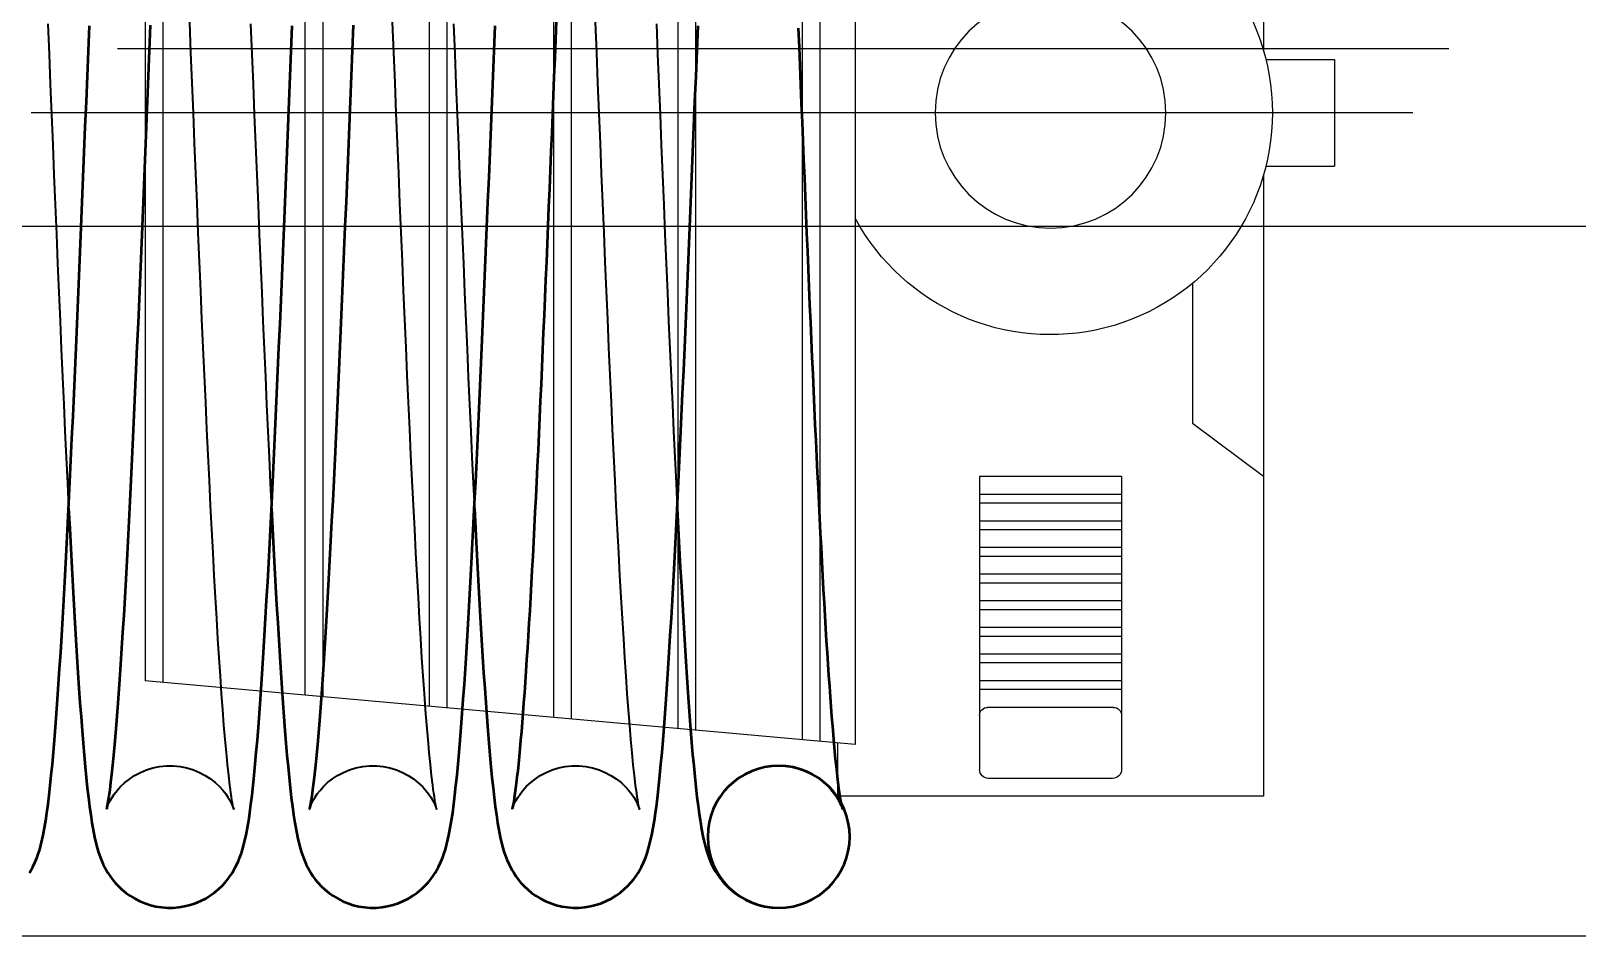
# Model space of a CAD drawing. Header units: millimetres. Extents: x 1448 to 104164, y -19509 to -89.
# Drawn here: x 24902.6 to 24989.7, y -3718 to -3667 of the extents above; entities that cross this region are included whole.
import ezdxf

# ---------------------------------------------------------------- set-up
doc = ezdxf.new("R2010")
doc.units = ezdxf.units.MM
doc.header["$LTSCALE"] = 60
doc.header["$MEASUREMENT"] = 0
doc.linetypes.add('CENTER', pattern=[2, 1.25, -0.25, 0.25, -0.25])
doc.linetypes.add('CENTERX2', pattern=[101.6, 63.5, -12.7, 12.7, -12.7])
doc.layers.get('0').update_dxf_attribs({"linetype": 'CONTINUOUS'})
doc.layers.add('cen', color=14, linetype='CONTINUOUS')
doc.layers.add('가려진 것(ISO)', color=7, linetype='CONTINUOUS', lineweight=35)
doc.layers.add('가시적인 것(ISO)', color=7, linetype='CONTINUOUS', lineweight=50)

# ---------------------------------------------------------------- blocks, each defined once
blk = doc.blocks.new('y')
at = {"color": 3}
for p, q in [((21501289.515, -50950085.349), (21501289.515, -50950120.349)), ((21501289.515, -50950085.349), (21501313.515, -50950085.349)), ((21501299.015, -50950085.349), (21501299.015, -50950111.602)), ((21501304.015, -50950085.349), (21501304.015, -50950111.602)), ((21501313.515, -50950085.349), (21501313.515, -50950088.349)), ((21501312.515, -50950088.26), (21501312.515, -50950159.439)), ((21501312.515, -50950088.26), (21501352.515, -50950091.849)), ((21501314.515, -50950088.439), (21501314.515, -50950159.26)), ((21501315.515, -50950088.529), (21501315.515, -50950159.17)), ((21501321.515, -50950089.067), (21501321.515, -50950158.631)), ((21501322.515, -50950089.157), (21501322.515, -50950158.542)), ((21501328.515, -50950089.696), (21501328.515, -50950158.003)), ((21501329.515, -50950089.785), (21501329.515, -50950157.913)), ((21501335.515, -50950090.324), (21501335.515, -50950157.375)), ((21501336.515, -50950090.413), (21501336.515, -50950157.285)), ((21501342.515, -50950090.952), (21501342.515, -50950156.747)), ((21501343.515, -50950091.042), (21501343.515, -50950156.657)), ((21501351.515, -50950091.76), (21501351.515, -50950155.939)), ((21501352.515, -50950091.849), (21501352.515, -50950155.849)), ((21501289.515, -50950103.349), (21501299.015, -50950111.602)), ((21501285.515, -50950120.849), (21501285.515, -50950126.849)), ((21501289.38, -50950120.849), (21501285.515, -50950120.849)), ((21501289.38, -50950126.849), (21501285.515, -50950126.849)), ((21501289.515, -50950127.349), (21501289.515, -50950162.349)), ((21501293.515, -50950133.454), (21501293.515, -50950141.349)), ((21501289.515, -50950144.349), (21501293.515, -50950141.349)), ((21501312.515, -50950159.439), (21501352.515, -50950155.849)), ((21501313.515, -50950159.349), (21501313.515, -50950162.349)), ((21501289.515, -50950162.349), (21501313.515, -50950162.349))]:
    blk.add_line(p, q, dxfattribs=at)
at = {"color": 1, "linetype": 'CENTERX2'}
blk.add_line((21501281.114, -50950123.849), (21501358.947, -50950123.849), dxfattribs=at)
at = {"color": 1}
for p, q in [((21501297.515, -50950144.349), (21501305.515, -50950144.349)), ((21501297.515, -50950144.349), (21501297.515, -50950160.849)), ((21501305.515, -50950144.349), (21501305.515, -50950160.849)), ((21501297.515, -50950145.349), (21501305.515, -50950145.349)), ((21501297.515, -50950145.849), (21501305.515, -50950145.849)), ((21501297.515, -50950146.849), (21501305.515, -50950146.849)), ((21501297.515, -50950147.349), (21501305.515, -50950147.349)), ((21501297.515, -50950148.349), (21501305.515, -50950148.349)), ((21501297.515, -50950148.849), (21501305.515, -50950148.849)), ((21501297.515, -50950149.849), (21501305.515, -50950149.849)), ((21501297.515, -50950150.349), (21501305.515, -50950150.349)), ((21501297.515, -50950151.349), (21501305.515, -50950151.349)), ((21501297.515, -50950151.849), (21501305.515, -50950151.849)), ((21501297.515, -50950152.849), (21501305.515, -50950152.849)), ((21501297.515, -50950153.349), (21501305.515, -50950153.349)), ((21501297.515, -50950154.349), (21501305.515, -50950154.349)), ((21501297.515, -50950154.849), (21501305.515, -50950154.849)), ((21501297.515, -50950155.849), (21501305.515, -50950155.849)), ((21501297.515, -50950156.349), (21501305.515, -50950156.349)), ((21501297.965, -50950157.349), (21501305.065, -50950157.349)), ((21501298.015, -50950161.349), (21501305.015, -50950161.349))]:
    blk.add_line(p, q, dxfattribs=at)
at = {"color": 3}
blk.add_circle((21501301.515, -50950123.849), 6.5, dxfattribs=at)
blk.add_arc((21501301.515, -50950123.849), 12.5, 28.35764, 331.64236, dxfattribs=at)
at = {"color": 1}
for centre, radius, start, end in [((21501297.965, -50950157.799), 0.45, 90, 180), ((21501305.065, -50950157.799), 0.45, 0, 90), ((21501298.015, -50950160.849), 0.5, 180, 270), ((21501305.015, -50950160.849), 0.5, 270, 0)]:
    blk.add_arc(centre, radius, start, end, dxfattribs=at)
blk = doc.blocks.new('토션스프링1234567')
at = {"layer": '가려진 것(ISO)', "flags": 128}
for points in [[(21462892.81, -50953003.351), (21462892.741, -50953005.058), (21462892.672, -50953006.761), (21462892.603, -50953008.464), (21462892.534, -50953010.165), (21462892.464, -50953011.859), (21462892.395, -50953013.543), (21462892.326, -50953015.213), (21462892.257, -50953016.865), (21462892.188, -50953018.497), (21462892.119, -50953020.105), (21462892.05, -50953021.691), (21462891.98, -50953023.256), (21462891.911, -50953024.796), (21462891.842, -50953026.308), (21462891.773, -50953027.788), (21462891.703, -50953029.235), (21462891.634, -50953030.644)], [(21462904.238, -50953003.351), (21462904.169, -50953005.058), (21462904.1, -50953006.761), (21462904.031, -50953008.464), (21462903.962, -50953010.165), (21462903.893, -50953011.859), (21462903.824, -50953013.543), (21462903.754, -50953015.213), (21462903.685, -50953016.865), (21462903.616, -50953018.497), (21462903.547, -50953020.105), (21462903.478, -50953021.691), (21462903.409, -50953023.256), (21462903.34, -50953024.796), (21462903.27, -50953026.308), (21462903.201, -50953027.788), (21462903.132, -50953029.235), (21462903.063, -50953030.644)], [(21462915.667, -50953003.351), (21462915.598, -50953005.058), (21462915.529, -50953006.761), (21462915.46, -50953008.464), (21462915.391, -50953010.165), (21462915.321, -50953011.859), (21462915.252, -50953013.543), (21462915.183, -50953015.213), (21462915.114, -50953016.865), (21462915.045, -50953018.497), (21462914.976, -50953020.105), (21462914.907, -50953021.691), (21462914.838, -50953023.256), (21462914.768, -50953024.796), (21462914.699, -50953026.308), (21462914.63, -50953027.788), (21462914.56, -50953029.235), (21462914.491, -50953030.644)], [(21462927.095, -50953003.351), (21462927.026, -50953005.058), (21462926.957, -50953006.761), (21462926.888, -50953008.464), (21462926.819, -50953010.165), (21462926.75, -50953011.859), (21462926.681, -50953013.543), (21462926.611, -50953015.213), (21462926.542, -50953016.865), (21462926.473, -50953018.497), (21462926.404, -50953020.105), (21462926.335, -50953021.691), (21462926.266, -50953023.256), (21462926.197, -50953024.796), (21462926.128, -50953026.308), (21462926.058, -50953027.788), (21462925.989, -50953029.235), (21462925.92, -50953030.644)], [(21462900.934, -50953047.609), (21462900.926, -50953047.584), (21462900.898, -50953047.502), (21462900.871, -50953047.434), (21462900.834, -50953047.345), (21462900.782, -50953047.233), (21462900.71, -50953047.097), (21462900.614, -50953046.936), (21462900.49, -50953046.752), (21462900.333, -50953046.548), (21462900.139, -50953046.333), (21462899.909, -50953046.115), (21462899.646, -50953045.905), (21462899.35, -50953045.71), (21462899.027, -50953045.537), (21462898.682, -50953045.393), (21462898.318, -50953045.281), (21462897.94, -50953045.205), (21462897.555, -50953045.165), (21462897.168, -50953045.163), (21462896.782, -50953045.201), (21462896.404, -50953045.275), (21462896.039, -50953045.384), (21462895.692, -50953045.527), (21462895.367, -50953045.699), (21462895.069, -50953045.892), (21462894.803, -50953046.102), (21462894.571, -50953046.32), (21462894.375, -50953046.536), (21462894.215, -50953046.74), (21462894.089, -50953046.926), (21462893.992, -50953047.089), (21462893.919, -50953047.227), (21462893.865, -50953047.339), (21462893.827, -50953047.429), (21462893.8, -50953047.498), (21462893.782, -50953047.549), (21462893.765, -50953047.603), (21462893.765, -50953047.604), (21462893.774, -50953047.565), (21462893.79, -50953047.49), (21462893.811, -50953047.383), (21462893.836, -50953047.249), (21462893.863, -50953047.091), (21462893.891, -50953046.911), (21462893.92, -50953046.709), (21462893.95, -50953046.487), (21462893.981, -50953046.245), (21462894.045, -50953045.704), (21462894.111, -50953045.094), (21462894.177, -50953044.418), (21462894.244, -50953043.677), (21462894.312, -50953042.872), (21462894.38, -50953042.008), (21462894.448, -50953041.086), (21462894.516, -50953040.109), (21462894.585, -50953039.08), (21462894.653, -50953037.997), (21462894.722, -50953036.861), (21462894.791, -50953035.676), (21462894.86, -50953034.442), (21462894.929, -50953033.165), (21462894.998, -50953031.845), (21462895.067, -50953030.487), (21462895.136, -50953029.093), (21462895.205, -50953027.661), (21462895.274, -50953026.192), (21462895.343, -50953024.687), (21462895.412, -50953023.152), (21462895.481, -50953021.589), (21462895.551, -50953020.001), (21462895.62, -50953018.393), (21462895.689, -50953016.767), (21462895.758, -50953015.123), (21462895.827, -50953013.46), (21462895.896, -50953011.78), (21462895.965, -50953010.087), (21462896.034, -50953008.385), (21462896.104, -50953006.677), (21462896.173, -50953004.968), (21462896.242, -50953003.26)], [(21462912.362, -50953047.609), (21462912.356, -50953047.585), (21462912.328, -50953047.501), (21462912.301, -50953047.432), (21462912.262, -50953047.343), (21462912.209, -50953047.231), (21462912.136, -50953047.093), (21462912.039, -50953046.93), (21462911.914, -50953046.745), (21462911.756, -50953046.542), (21462911.56, -50953046.326), (21462911.329, -50953046.108), (21462911.064, -50953045.898), (21462910.768, -50953045.704), (21462910.444, -50953045.532), (21462910.098, -50953045.389), (21462909.733, -50953045.278), (21462909.355, -50953045.202), (21462908.97, -50953045.164), (21462908.583, -50953045.164), (21462908.198, -50953045.203), (21462907.82, -50953045.278), (21462907.456, -50953045.389), (21462907.109, -50953045.533), (21462906.785, -50953045.705), (21462906.488, -50953045.899), (21462906.224, -50953046.109), (21462905.993, -50953046.327), (21462905.797, -50953046.543), (21462905.639, -50953046.746), (21462905.514, -50953046.931), (21462905.418, -50953047.094), (21462905.346, -50953047.231), (21462905.293, -50953047.343), (21462905.255, -50953047.432), (21462905.228, -50953047.5), (21462905.21, -50953047.55), (21462905.194, -50953047.603), (21462905.193, -50953047.604), (21462905.203, -50953047.564), (21462905.219, -50953047.488), (21462905.241, -50953047.381), (21462905.265, -50953047.246), (21462905.292, -50953047.089), (21462905.319, -50953046.908), (21462905.349, -50953046.706), (21462905.379, -50953046.483), (21462905.41, -50953046.241), (21462905.474, -50953045.7), (21462905.54, -50953045.09), (21462905.606, -50953044.413), (21462905.673, -50953043.671), (21462905.741, -50953042.867), (21462905.809, -50953042.002), (21462905.877, -50953041.08), (21462905.945, -50953040.103), (21462906.014, -50953039.074), (21462906.082, -50953037.99), (21462906.151, -50953036.854), (21462906.22, -50953035.668), (21462906.289, -50953034.435), (21462906.358, -50953033.157), (21462906.427, -50953031.839), (21462906.496, -50953030.482), (21462906.565, -50953029.088), (21462906.634, -50953027.655), (21462906.703, -50953026.184), (21462906.772, -50953024.679), (21462906.841, -50953023.144), (21462906.91, -50953021.581), (21462906.98, -50953019.995), (21462907.049, -50953018.388), (21462907.117, -50953016.764), (21462907.186, -50953015.118), (21462907.256, -50953013.454), (21462907.325, -50953011.773), (21462907.394, -50953010.08), (21462907.463, -50953008.378), (21462907.532, -50953006.672), (21462907.602, -50953004.964), (21462907.671, -50953003.259)], [(21462923.791, -50953047.609), (21462923.783, -50953047.584), (21462923.755, -50953047.502), (21462923.729, -50953047.433), (21462923.692, -50953047.344), (21462923.639, -50953047.232), (21462923.566, -50953047.096), (21462923.471, -50953046.935), (21462923.346, -50953046.749), (21462923.188, -50953046.546), (21462922.994, -50953046.331), (21462922.764, -50953046.113), (21462922.5, -50953045.903), (21462922.204, -50953045.708), (21462921.88, -50953045.536), (21462921.535, -50953045.392), (21462921.171, -50953045.28), (21462920.793, -50953045.204), (21462920.408, -50953045.164), (21462920.021, -50953045.164), (21462919.635, -50953045.201), (21462919.257, -50953045.276), (21462918.893, -50953045.386), (21462918.546, -50953045.529), (21462918.22, -50953045.701), (21462917.923, -50953045.894), (21462917.658, -50953046.104), (21462917.426, -50953046.322), (21462917.23, -50953046.538), (21462917.071, -50953046.742), (21462916.945, -50953046.927), (21462916.848, -50953047.091), (21462916.775, -50953047.228), (21462916.722, -50953047.34), (21462916.684, -50953047.43), (21462916.657, -50953047.499), (21462916.639, -50953047.549), (21462916.622, -50953047.603), (21462916.622, -50953047.604), (21462916.631, -50953047.564), (21462916.647, -50953047.489), (21462916.669, -50953047.382), (21462916.693, -50953047.248), (21462916.72, -50953047.09), (21462916.748, -50953046.91), (21462916.777, -50953046.708), (21462916.807, -50953046.486), (21462916.838, -50953046.243), (21462916.903, -50953045.703), (21462916.968, -50953045.093), (21462917.034, -50953044.417), (21462917.101, -50953043.675), (21462917.169, -50953042.87), (21462917.237, -50953042.006), (21462917.305, -50953041.084), (21462917.374, -50953040.107), (21462917.442, -50953039.078), (21462917.511, -50953037.995), (21462917.579, -50953036.859), (21462917.648, -50953035.673), (21462917.717, -50953034.44), (21462917.786, -50953033.162), (21462917.855, -50953031.843), (21462917.924, -50953030.486), (21462917.993, -50953029.092), (21462918.062, -50953027.66), (21462918.131, -50953026.189), (21462918.2, -50953024.684), (21462918.27, -50953023.149), (21462918.339, -50953021.586), (21462918.408, -50953019.999), (21462918.477, -50953018.391), (21462918.546, -50953016.766), (21462918.615, -50953015.122), (21462918.684, -50953013.458), (21462918.753, -50953011.777), (21462918.822, -50953010.084), (21462918.892, -50953008.382), (21462918.961, -50953006.675), (21462919.03, -50953004.967), (21462919.099, -50953003.26)], [(21462885.92, -50953045.159), (21462885.563, -50953045.176), (21462885.209, -50953045.225), (21462884.863, -50953045.305), (21462884.53, -50953045.414), (21462884.213, -50953045.551), (21462883.915, -50953045.712), (21462883.641, -50953045.892), (21462883.394, -50953046.085), (21462883.177, -50953046.285), (21462882.989, -50953046.486), (21462882.832, -50953046.679), (21462882.705, -50953046.856), (21462882.605, -50953047.016), (21462882.527, -50953047.156), (21462882.468, -50953047.273), (21462882.424, -50953047.369), (21462882.369, -50953047.507), (21462882.343, -50953047.583), (21462882.335, -50953047.609), (21462882.338, -50953047.595), (21462882.349, -50953047.548), (21462882.365, -50953047.471), (21462882.385, -50953047.369), (21462882.408, -50953047.243)]]:
    blk.add_lwpolyline(points, dxfattribs=at)
at = {"layer": '가시적인 것(ISO)', "flags": 128}
for points in [[(21462882.408, -50953047.243), (21462882.442, -50953047.043), (21462882.477, -50953046.809), (21462882.514, -50953046.544), (21462882.552, -50953046.247), (21462882.592, -50953045.922), (21462882.632, -50953045.569), (21462882.672, -50953045.189), (21462882.713, -50953044.784), (21462882.755, -50953044.355), (21462882.796, -50953043.9), (21462882.838, -50953043.421), (21462882.879, -50953042.918), (21462882.921, -50953042.392), (21462882.964, -50953041.843), (21462883.006, -50953041.272), (21462883.048, -50953040.68), (21462883.091, -50953040.067), (21462883.133, -50953039.434), (21462883.175, -50953038.782), (21462883.218, -50953038.11), (21462883.26, -50953037.417), (21462883.303, -50953036.705), (21462883.345, -50953035.973), (21462883.388, -50953035.222), (21462883.431, -50953034.454), (21462883.474, -50953033.668), (21462883.516, -50953032.866), (21462883.559, -50953032.048), (21462883.602, -50953031.214), (21462883.645, -50953030.366), (21462883.687, -50953029.505), (21462883.73, -50953028.63), (21462883.772, -50953027.742), (21462883.815, -50953026.839), (21462883.858, -50953025.922), (21462883.901, -50953024.992), (21462883.943, -50953024.049), (21462883.986, -50953023.095), (21462884.029, -50953022.13), (21462884.072, -50953021.154), (21462884.115, -50953020.17), (21462884.158, -50953019.177), (21462884.2, -50953018.177), (21462884.243, -50953017.169), (21462884.286, -50953016.156), (21462884.329, -50953015.138), (21462884.371, -50953014.112), (21462884.414, -50953013.079), (21462884.457, -50953012.04), (21462884.499, -50953010.995), (21462884.542, -50953009.946), (21462884.585, -50953008.893), (21462884.628, -50953007.838), (21462884.671, -50953006.78), (21462884.714, -50953005.721), (21462884.757, -50953004.662), (21462884.799, -50953003.604)], [(21462898.452, -50953003.177), (21462898.494, -50953004.234), (21462898.537, -50953005.29), (21462898.58, -50953006.343), (21462898.622, -50953007.397), (21462898.665, -50953008.451), (21462898.708, -50953009.503), (21462898.751, -50953010.553), (21462898.794, -50953011.6), (21462898.836, -50953012.643), (21462898.879, -50953013.682), (21462898.922, -50953014.715), (21462898.965, -50953015.742), (21462899.008, -50953016.761), (21462899.051, -50953017.772), (21462899.093, -50953018.774), (21462899.136, -50953019.766), (21462899.179, -50953020.75), (21462899.221, -50953021.725), (21462899.264, -50953022.692), (21462899.307, -50953023.649), (21462899.35, -50953024.596), (21462899.393, -50953025.533), (21462899.435, -50953026.457), (21462899.478, -50953027.369), (21462899.521, -50953028.268), (21462899.564, -50953029.152), (21462899.607, -50953030.022), (21462899.649, -50953030.876), (21462899.692, -50953031.714), (21462899.734, -50953032.535), (21462899.777, -50953033.34), (21462899.82, -50953034.13), (21462899.862, -50953034.904), (21462899.905, -50953035.662), (21462899.948, -50953036.401), (21462899.991, -50953037.123), (21462900.033, -50953037.827), (21462900.076, -50953038.511), (21462900.118, -50953039.175), (21462900.161, -50953039.818), (21462900.203, -50953040.44), (21462900.245, -50953041.04), (21462900.288, -50953041.618), (21462900.33, -50953042.174), (21462900.372, -50953042.709), (21462900.415, -50953043.223), (21462900.457, -50953043.714), (21462900.499, -50953044.181), (21462900.541, -50953044.625), (21462900.583, -50953045.043), (21462900.624, -50953045.434), (21462900.664, -50953045.798), (21462900.703, -50953046.134), (21462900.741, -50953046.44), (21462900.778, -50953046.717), (21462900.814, -50953046.962), (21462900.848, -50953047.175), (21462900.881, -50953047.353), (21462900.908, -50953047.49), (21462900.927, -50953047.578), (21462900.934, -50953047.609)], [(21462909.891, -50953003.433), (21462909.948, -50953004.858), (21462910.006, -50953006.286), (21462910.064, -50953007.713), (21462910.122, -50953009.138), (21462910.18, -50953010.558), (21462910.237, -50953011.971), (21462910.295, -50953013.376), (21462910.353, -50953014.769), (21462910.411, -50953016.15), (21462910.468, -50953017.515), (21462910.526, -50953018.867), (21462910.584, -50953020.207), (21462910.641, -50953021.532), (21462910.699, -50953022.84), (21462910.757, -50953024.13), (21462910.815, -50953025.4), (21462910.873, -50953026.647), (21462910.931, -50953027.871), (21462910.988, -50953029.067), (21462911.046, -50953030.236), (21462911.103, -50953031.377), (21462911.161, -50953032.493), (21462911.219, -50953033.581), (21462911.276, -50953034.64), (21462911.334, -50953035.668), (21462911.392, -50953036.664), (21462911.449, -50953037.625), (21462911.507, -50953038.55), (21462911.564, -50953039.438), (21462911.621, -50953040.287), (21462911.678, -50953041.098), (21462911.736, -50953041.873), (21462911.793, -50953042.608), (21462911.85, -50953043.302), (21462911.907, -50953043.954), (21462911.963, -50953044.561), (21462912.018, -50953045.122), (21462912.073, -50953045.635), (21462912.126, -50953046.098), (21462912.178, -50953046.509), (21462912.229, -50953046.869), (21462912.277, -50953047.169), (21462912.319, -50953047.401), (21462912.335, -50953047.487), (21462912.349, -50953047.552), (21462912.358, -50953047.594), (21462912.362, -50953047.609)], [(21462921.319, -50953003.436), (21462921.377, -50953004.86), (21462921.434, -50953006.287), (21462921.492, -50953007.714), (21462921.55, -50953009.138), (21462921.608, -50953010.558), (21462921.666, -50953011.971), (21462921.724, -50953013.376), (21462921.782, -50953014.771), (21462921.839, -50953016.152), (21462921.897, -50953017.518), (21462921.955, -50953018.869), (21462922.012, -50953020.208), (21462922.07, -50953021.533), (21462922.128, -50953022.841), (21462922.186, -50953024.131), (21462922.244, -50953025.4), (21462922.301, -50953026.648), (21462922.359, -50953027.872), (21462922.417, -50953029.069), (21462922.475, -50953030.238), (21462922.532, -50953031.38), (21462922.59, -50953032.495), (21462922.647, -50953033.582), (21462922.705, -50953034.641), (21462922.763, -50953035.668), (21462922.82, -50953036.664), (21462922.878, -50953037.625), (21462922.935, -50953038.551), (21462922.993, -50953039.44), (21462923.05, -50953040.289), (21462923.107, -50953041.1), (21462923.164, -50953041.873), (21462923.222, -50953042.608), (21462923.279, -50953043.303), (21462923.335, -50953043.955), (21462923.392, -50953044.562), (21462923.447, -50953045.123), (21462923.502, -50953045.636), (21462923.555, -50953046.099), (21462923.607, -50953046.51), (21462923.657, -50953046.867), (21462923.704, -50953047.165), (21462923.745, -50953047.398), (21462923.763, -50953047.486), (21462923.777, -50953047.552), (21462923.787, -50953047.594), (21462923.791, -50953047.609)], [(21462903.063, -50953030.644), (21462903.005, -50953031.79), (21462902.947, -50953032.907), (21462902.89, -50953033.997), (21462902.832, -50953035.06), (21462902.774, -50953036.093), (21462902.716, -50953037.096), (21462902.657, -50953038.068), (21462902.599, -50953039.006), (21462902.541, -50953039.911), (21462902.483, -50953040.779), (21462902.424, -50953041.611), (21462902.366, -50953042.405), (21462902.308, -50953043.161), (21462902.25, -50953043.881), (21462902.192, -50953044.564), (21462902.133, -50953045.211), (21462902.073, -50953045.823), (21462902.012, -50953046.4), (21462901.95, -50953046.942), (21462901.887, -50953047.45), (21462901.821, -50953047.925), (21462901.754, -50953048.366), (21462901.605, -50953049.177), (21462901.513, -50953049.569), (21462901.399, -50953049.978), (21462901.324, -50953050.202), (21462901.231, -50953050.445), (21462901.112, -50953050.719), (21462900.951, -50953051.027), (21462900.85, -50953051.194), (21462900.733, -50953051.371), (21462900.596, -50953051.556), (21462900.439, -50953051.746), (21462900.261, -50953051.938), (21462900.061, -50953052.127), (21462899.838, -50953052.31), (21462899.595, -50953052.483), (21462899.334, -50953052.642), (21462899.057, -50953052.783), (21462898.764, -50953052.904), (21462898.459, -50953053.004), (21462898.145, -50953053.08), (21462897.824, -50953053.131), (21462897.5, -50953053.156), (21462897.173, -50953053.155), (21462896.847, -50953053.128), (21462896.527, -50953053.075), (21462896.215, -50953052.997), (21462895.91, -50953052.896), (21462895.618, -50953052.773), (21462895.341, -50953052.63), (21462895.082, -50953052.471), (21462894.841, -50953052.296), (21462894.62, -50953052.112), (21462894.421, -50953051.922), (21462894.244, -50953051.731), (21462894.089, -50953051.542), (21462893.955, -50953051.357), (21462893.838, -50953051.18), (21462893.653, -50953050.855), (21462893.517, -50953050.567), (21462893.413, -50953050.312), (21462893.331, -50953050.08), (21462893.264, -50953049.866), (21462893.068, -50953049.066), (21462892.92, -50953048.242), (21462892.856, -50953047.799), (21462892.794, -50953047.325), (21462892.733, -50953046.814), (21462892.671, -50953046.265), (21462892.611, -50953045.681), (21462892.551, -50953045.059), (21462892.492, -50953044.402), (21462892.433, -50953043.708), (21462892.375, -50953042.977), (21462892.316, -50953042.211), (21462892.258, -50953041.407), (21462892.2, -50953040.564), (21462892.141, -50953039.685), (21462892.083, -50953038.771), (21462892.025, -50953037.822), (21462891.966, -50953036.841), (21462891.908, -50953035.829), (21462891.85, -50953034.786), (21462891.792, -50953033.714), (21462891.734, -50953032.616), (21462891.677, -50953031.491), (21462891.619, -50953030.339), (21462891.561, -50953029.158), (21462891.503, -50953027.951), (21462891.445, -50953026.719), (21462891.388, -50953025.465), (21462891.33, -50953024.189), (21462891.272, -50953022.893), (21462891.214, -50953021.581), (21462891.156, -50953020.253), (21462891.098, -50953018.911), (21462891.041, -50953017.556), (21462890.983, -50953016.186), (21462890.925, -50953014.801), (21462890.868, -50953013.404), (21462890.81, -50953011.997), (21462890.752, -50953010.582), (21462890.694, -50953009.161), (21462890.636, -50953007.736), (21462890.578, -50953006.309), (21462890.521, -50953004.883), (21462890.463, -50953003.459)], [(21462914.491, -50953030.644), (21462914.434, -50953031.79), (21462914.376, -50953032.907), (21462914.318, -50953033.997), (21462914.26, -50953035.06), (21462914.202, -50953036.093), (21462914.144, -50953037.096), (21462914.086, -50953038.068), (21462914.028, -50953039.006), (21462913.969, -50953039.911), (21462913.911, -50953040.779), (21462913.853, -50953041.611), (21462913.795, -50953042.405), (21462913.737, -50953043.161), (21462913.679, -50953043.881), (21462913.62, -50953044.564), (21462913.561, -50953045.211), (21462913.502, -50953045.823), (21462913.441, -50953046.4), (21462913.379, -50953046.942), (21462913.315, -50953047.45), (21462913.25, -50953047.925), (21462913.183, -50953048.366), (21462913.033, -50953049.177), (21462912.942, -50953049.569), (21462912.828, -50953049.978), (21462912.753, -50953050.202), (21462912.66, -50953050.445), (21462912.54, -50953050.719), (21462912.379, -50953051.027), (21462912.278, -50953051.194), (21462912.161, -50953051.371), (21462912.025, -50953051.556), (21462911.868, -50953051.746), (21462911.69, -50953051.938), (21462911.489, -50953052.127), (21462911.267, -50953052.31), (21462911.024, -50953052.483), (21462910.763, -50953052.642), (21462910.485, -50953052.783), (21462910.192, -50953052.904), (21462909.887, -50953053.004), (21462909.573, -50953053.08), (21462909.253, -50953053.131), (21462908.928, -50953053.156), (21462908.601, -50953053.155), (21462908.276, -50953053.128), (21462907.956, -50953053.075), (21462907.643, -50953052.997), (21462907.339, -50953052.896), (21462907.047, -50953052.773), (21462906.77, -50953052.63), (21462906.511, -50953052.471), (21462906.27, -50953052.296), (21462906.049, -50953052.112), (21462905.849, -50953051.922), (21462905.673, -50953051.731), (21462905.518, -50953051.542), (21462905.383, -50953051.357), (21462905.267, -50953051.18), (21462905.082, -50953050.855), (21462904.946, -50953050.567), (21462904.842, -50953050.312), (21462904.76, -50953050.08), (21462904.693, -50953049.866), (21462904.496, -50953049.066), (21462904.349, -50953048.242), (21462904.285, -50953047.799), (21462904.223, -50953047.325), (21462904.161, -50953046.814), (21462904.1, -50953046.265), (21462904.039, -50953045.681), (21462903.98, -50953045.059), (21462903.92, -50953044.402), (21462903.862, -50953043.708), (21462903.803, -50953042.977), (21462903.745, -50953042.211), (21462903.686, -50953041.407), (21462903.628, -50953040.564), (21462903.57, -50953039.685), (21462903.511, -50953038.771), (21462903.453, -50953037.822), (21462903.395, -50953036.841), (21462903.337, -50953035.829), (21462903.279, -50953034.786), (21462903.221, -50953033.714), (21462903.163, -50953032.616), (21462903.105, -50953031.491), (21462903.048, -50953030.339), (21462902.99, -50953029.158), (21462902.932, -50953027.951), (21462902.874, -50953026.719), (21462902.816, -50953025.465), (21462902.758, -50953024.189), (21462902.7, -50953022.893), (21462902.642, -50953021.581), (21462902.585, -50953020.253), (21462902.527, -50953018.911), (21462902.469, -50953017.556), (21462902.412, -50953016.186), (21462902.354, -50953014.801), (21462902.296, -50953013.404), (21462902.238, -50953011.997), (21462902.18, -50953010.582), (21462902.122, -50953009.161), (21462902.065, -50953007.736), (21462902.007, -50953006.309), (21462901.949, -50953004.883), (21462901.892, -50953003.459)], [(21462925.92, -50953030.644), (21462925.862, -50953031.79), (21462925.804, -50953032.907), (21462925.747, -50953033.997), (21462925.689, -50953035.06), (21462925.631, -50953036.093), (21462925.573, -50953037.096), (21462925.515, -50953038.068), (21462925.456, -50953039.006), (21462925.398, -50953039.911), (21462925.34, -50953040.779), (21462925.282, -50953041.611), (21462925.223, -50953042.405), (21462925.165, -50953043.161), (21462925.107, -50953043.881), (21462925.049, -50953044.564), (21462924.99, -50953045.211), (21462924.93, -50953045.823), (21462924.87, -50953046.4), (21462924.808, -50953046.942), (21462924.744, -50953047.45), (21462924.679, -50953047.925), (21462924.611, -50953048.366), (21462924.462, -50953049.177), (21462924.37, -50953049.569), (21462924.256, -50953049.978), (21462924.181, -50953050.202), (21462924.088, -50953050.445), (21462923.969, -50953050.719), (21462923.808, -50953051.027), (21462923.707, -50953051.194), (21462923.59, -50953051.371), (21462923.453, -50953051.556), (21462923.296, -50953051.746), (21462923.118, -50953051.938), (21462922.918, -50953052.127), (21462922.695, -50953052.31), (21462922.452, -50953052.483), (21462922.191, -50953052.642), (21462921.914, -50953052.783), (21462921.621, -50953052.904), (21462921.316, -50953053.004), (21462921.002, -50953053.08), (21462920.682, -50953053.131), (21462920.357, -50953053.156), (21462920.03, -50953053.155), (21462919.705, -50953053.128), (21462919.385, -50953053.075), (21462919.072, -50953052.997), (21462918.767, -50953052.896), (21462918.475, -50953052.773), (21462918.198, -50953052.63), (21462917.939, -50953052.471), (21462917.698, -50953052.296), (21462917.477, -50953052.112), (21462917.278, -50953051.922), (21462917.102, -50953051.731), (21462916.947, -50953051.542), (21462916.812, -50953051.357), (21462916.695, -50953051.18), (21462916.511, -50953050.855), (21462916.374, -50953050.567), (21462916.271, -50953050.312), (21462916.188, -50953050.08), (21462916.121, -50953049.866), (21462915.925, -50953049.066), (21462915.777, -50953048.242), (21462915.713, -50953047.799), (21462915.652, -50953047.325), (21462915.59, -50953046.814), (21462915.528, -50953046.265), (21462915.468, -50953045.681), (21462915.408, -50953045.059), (21462915.349, -50953044.402), (21462915.29, -50953043.708), (21462915.232, -50953042.977), (21462915.173, -50953042.211), (21462915.115, -50953041.407), (21462915.057, -50953040.564), (21462914.998, -50953039.685), (21462914.94, -50953038.771), (21462914.882, -50953037.822), (21462914.824, -50953036.841), (21462914.765, -50953035.829), (21462914.707, -50953034.786), (21462914.649, -50953033.714), (21462914.592, -50953032.616), (21462914.534, -50953031.491), (21462914.476, -50953030.339), (21462914.418, -50953029.158), (21462914.36, -50953027.951), (21462914.303, -50953026.719), (21462914.245, -50953025.465), (21462914.187, -50953024.189), (21462914.129, -50953022.893), (21462914.071, -50953021.581), (21462914.013, -50953020.253), (21462913.956, -50953018.911), (21462913.898, -50953017.556), (21462913.84, -50953016.186), (21462913.783, -50953014.801), (21462913.725, -50953013.404), (21462913.667, -50953011.997), (21462913.609, -50953010.582), (21462913.551, -50953009.161), (21462913.493, -50953007.736), (21462913.435, -50953006.309), (21462913.378, -50953004.883), (21462913.32, -50953003.459)], [(21462928.124, -50953051.18), (21462927.939, -50953050.855), (21462927.803, -50953050.567), (21462927.699, -50953050.312), (21462927.617, -50953050.08), (21462927.55, -50953049.866), (21462927.353, -50953049.066), (21462927.206, -50953048.242), (21462927.142, -50953047.799), (21462927.08, -50953047.325), (21462927.018, -50953046.814), (21462926.957, -50953046.265), (21462926.897, -50953045.681), (21462926.837, -50953045.059), (21462926.778, -50953044.402), (21462926.719, -50953043.708), (21462926.66, -50953042.977), (21462926.602, -50953042.211), (21462926.544, -50953041.407), (21462926.485, -50953040.564), (21462926.427, -50953039.685), (21462926.369, -50953038.771), (21462926.31, -50953037.822), (21462926.252, -50953036.841), (21462926.194, -50953035.829), (21462926.136, -50953034.786), (21462926.078, -50953033.714), (21462926.02, -50953032.616), (21462925.962, -50953031.491), (21462925.905, -50953030.339), (21462925.847, -50953029.158), (21462925.789, -50953027.951), (21462925.731, -50953026.719), (21462925.673, -50953025.465), (21462925.615, -50953024.189), (21462925.557, -50953022.893), (21462925.5, -50953021.581), (21462925.442, -50953020.253), (21462925.384, -50953018.911), (21462925.327, -50953017.556), (21462925.269, -50953016.186), (21462925.211, -50953014.801), (21462925.153, -50953013.404), (21462925.095, -50953011.997), (21462925.037, -50953010.582), (21462924.98, -50953009.161), (21462924.922, -50953007.736), (21462924.864, -50953006.309), (21462924.806, -50953004.883), (21462924.749, -50953003.459)], [(21462891.634, -50953030.644), (21462891.577, -50953031.785), (21462891.519, -50953032.897), (21462891.462, -50953033.983), (21462891.404, -50953035.041), (21462891.346, -50953036.071), (21462891.289, -50953037.07), (21462891.231, -50953038.038), (21462891.173, -50953038.974), (21462891.115, -50953039.875), (21462891.057, -50953040.742), (21462890.999, -50953041.572), (21462890.941, -50953042.364), (21462890.883, -50953043.119), (21462890.825, -50953043.837), (21462890.767, -50953044.52), (21462890.708, -50953045.166), (21462890.649, -50953045.778), (21462890.589, -50953046.355), (21462890.527, -50953046.897), (21462890.464, -50953047.406), (21462890.399, -50953047.882), (21462890.332, -50953048.324), (21462890.265, -50953048.735), (21462890.191, -50953049.126), (21462890.102, -50953049.518), (21462889.985, -50953049.929), (21462889.914, -50953050.148), (21462889.829, -50953050.388), (21462889.717, -50953050.656), (21462889.566, -50953050.955), (21462889.472, -50953051.117), (21462889.362, -50953051.287), (21462889.235, -50953051.467), (21462889.089, -50953051.654), (21462888.921, -50953051.845), (21462888.733, -50953052.035), (21462888.523, -50953052.221), (21462888.291, -50953052.398), (21462888.039, -50953052.564), (21462887.77, -50953052.714), (21462887.487, -50953052.845), (21462887.19, -50953052.955), (21462886.881, -50953053.043), (21462886.564, -50953053.107), (21462886.243, -50953053.146), (21462885.92, -50953053.159)]]:
    blk.add_lwpolyline(points, dxfattribs=at)
at = {"layer": '가시적인 것(ISO)'}
blk.add_circle((21462885.92, -50953049.159), 4, dxfattribs=at)
blk.add_blockref('y', (-38430.908, -2884.516))

msp = doc.modelspace()

# ---------------------------------------------------------------- linework, layer by layer
at = {"color": 3}
for p, q in [((23157.474, -3678.047), (25929.348, -3678.047)), ((25657.474, -3718.047), (23357.474, -3718.047))]:
    msp.add_line(p, q, dxfattribs=at)
at = {"layer": 'cen', "linetype": 'CENTER'}
msp.add_line((23107.474, -3668.047), (25979.348, -3668.047), dxfattribs=at)

# ---------------------------------------------------------------- block references
at = {"xscale": -1}
msp.add_blockref('토션스프링1234567', (21487830.641, 50949336.705), dxfattribs=at)

doc.saveas('drawing.dxf')
